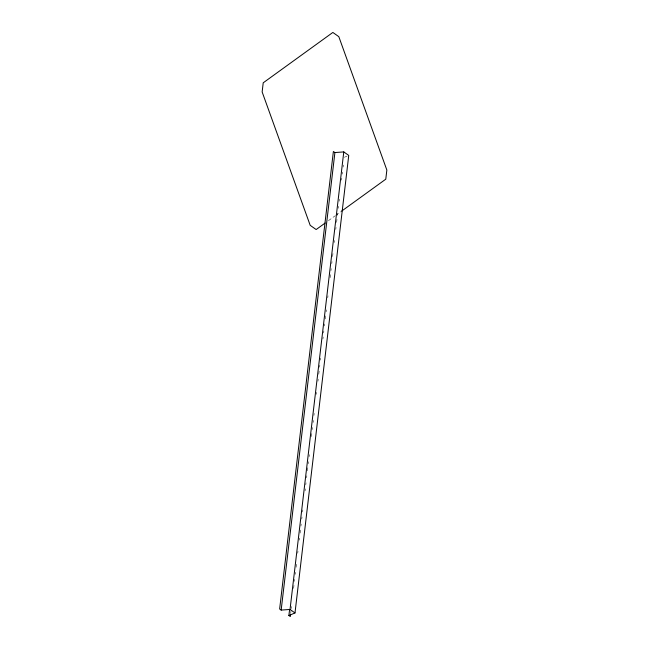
<?xml version="1.0" encoding="UTF-8"?>
<svg xmlns="http://www.w3.org/2000/svg" width="649" height="649" viewBox="0 0 649 649"><rect width="100%" height="100%" fill="white"/><g stroke="black" fill="none" stroke-linecap="round" stroke-linejoin="round"><path stroke-width="0.49" stroke-dasharray="3.25 2.43" d="M290.679 613.532L291.15 609.508M291.263 608.502L291.498 606.49M293.632 588.392L293.981 585.374M294.451 581.358L294.695 579.346M295.279 574.316L295.522 572.304M296.106 567.275L296.463 564.257M297.761 553.199L297.996 551.188M299.294 540.13L299.538 538.118M300.122 533.089L300.479 530.071M300.949 526.047L301.185 524.035M301.777 519.013L302.012 517.002M302.604 511.972L302.84 509.96M305.087 490.855L305.322 488.843M305.793 484.819L306.028 482.807M306.62 477.786L306.855 475.774M307.448 470.744L307.804 467.726M308.275 463.702L308.51 461.69M309.102 456.669L309.338 454.657M311.463 436.558L311.82 433.54M312.291 429.516L312.526 427.504M313.118 422.475L313.353 420.463M313.946 415.441L314.181 413.429M316.428 394.324L316.663 392.312M317.961 381.247L318.197 379.235M318.789 374.213L319.146 371.196M319.616 367.172L319.852 365.16M320.444 360.13L320.679 358.118M322.926 339.013L323.161 337.001M323.632 332.978L323.867 330.974M324.459 325.944L324.695 323.932M325.287 318.902L325.644 315.885M326.114 311.861L326.35 309.857M327.769 297.786L328.005 295.774M330.13 277.675L330.487 274.657M330.958 270.633L331.193 268.629M331.785 263.599L332.02 261.588M332.613 256.558L332.961 253.54M334.267 242.483L334.503 240.471M335.801 229.405L336.036 227.393M336.628 222.372L336.977 219.354M337.456 215.33L337.691 213.318M338.283 208.288L338.518 206.277M339.111 201.255L339.346 199.243M341.585 180.138L341.82 178.126M342.299 174.102L342.534 172.09M343.126 167.061L343.362 165.049M328.443 220.66L334.989 215.914M335.809 215.322L340.725 211.769M344.384 157.269L346.996 156.158"/><path stroke-width="0.97" d="M281.163 610.092L334.908 152.556L333.383 151.485L279.638 609.013L281.163 610.092L290.038 609.443L294.995 612.948L348.74 155.411L343.783 151.915L334.908 152.556M290.557 614.538L290.322 616.55L288.886 615.544L289.6 609.508M290.038 609.443L343.783 151.915M325.165 223.029L316.152 229.543L310.19 225.333L262.147 91.955L263.218 82.812L332.848 32.45L338.81 36.66L386.853 170.046L385.782 179.181L341.544 211.176M288.886 615.544L294.995 612.948"/></g></svg>
